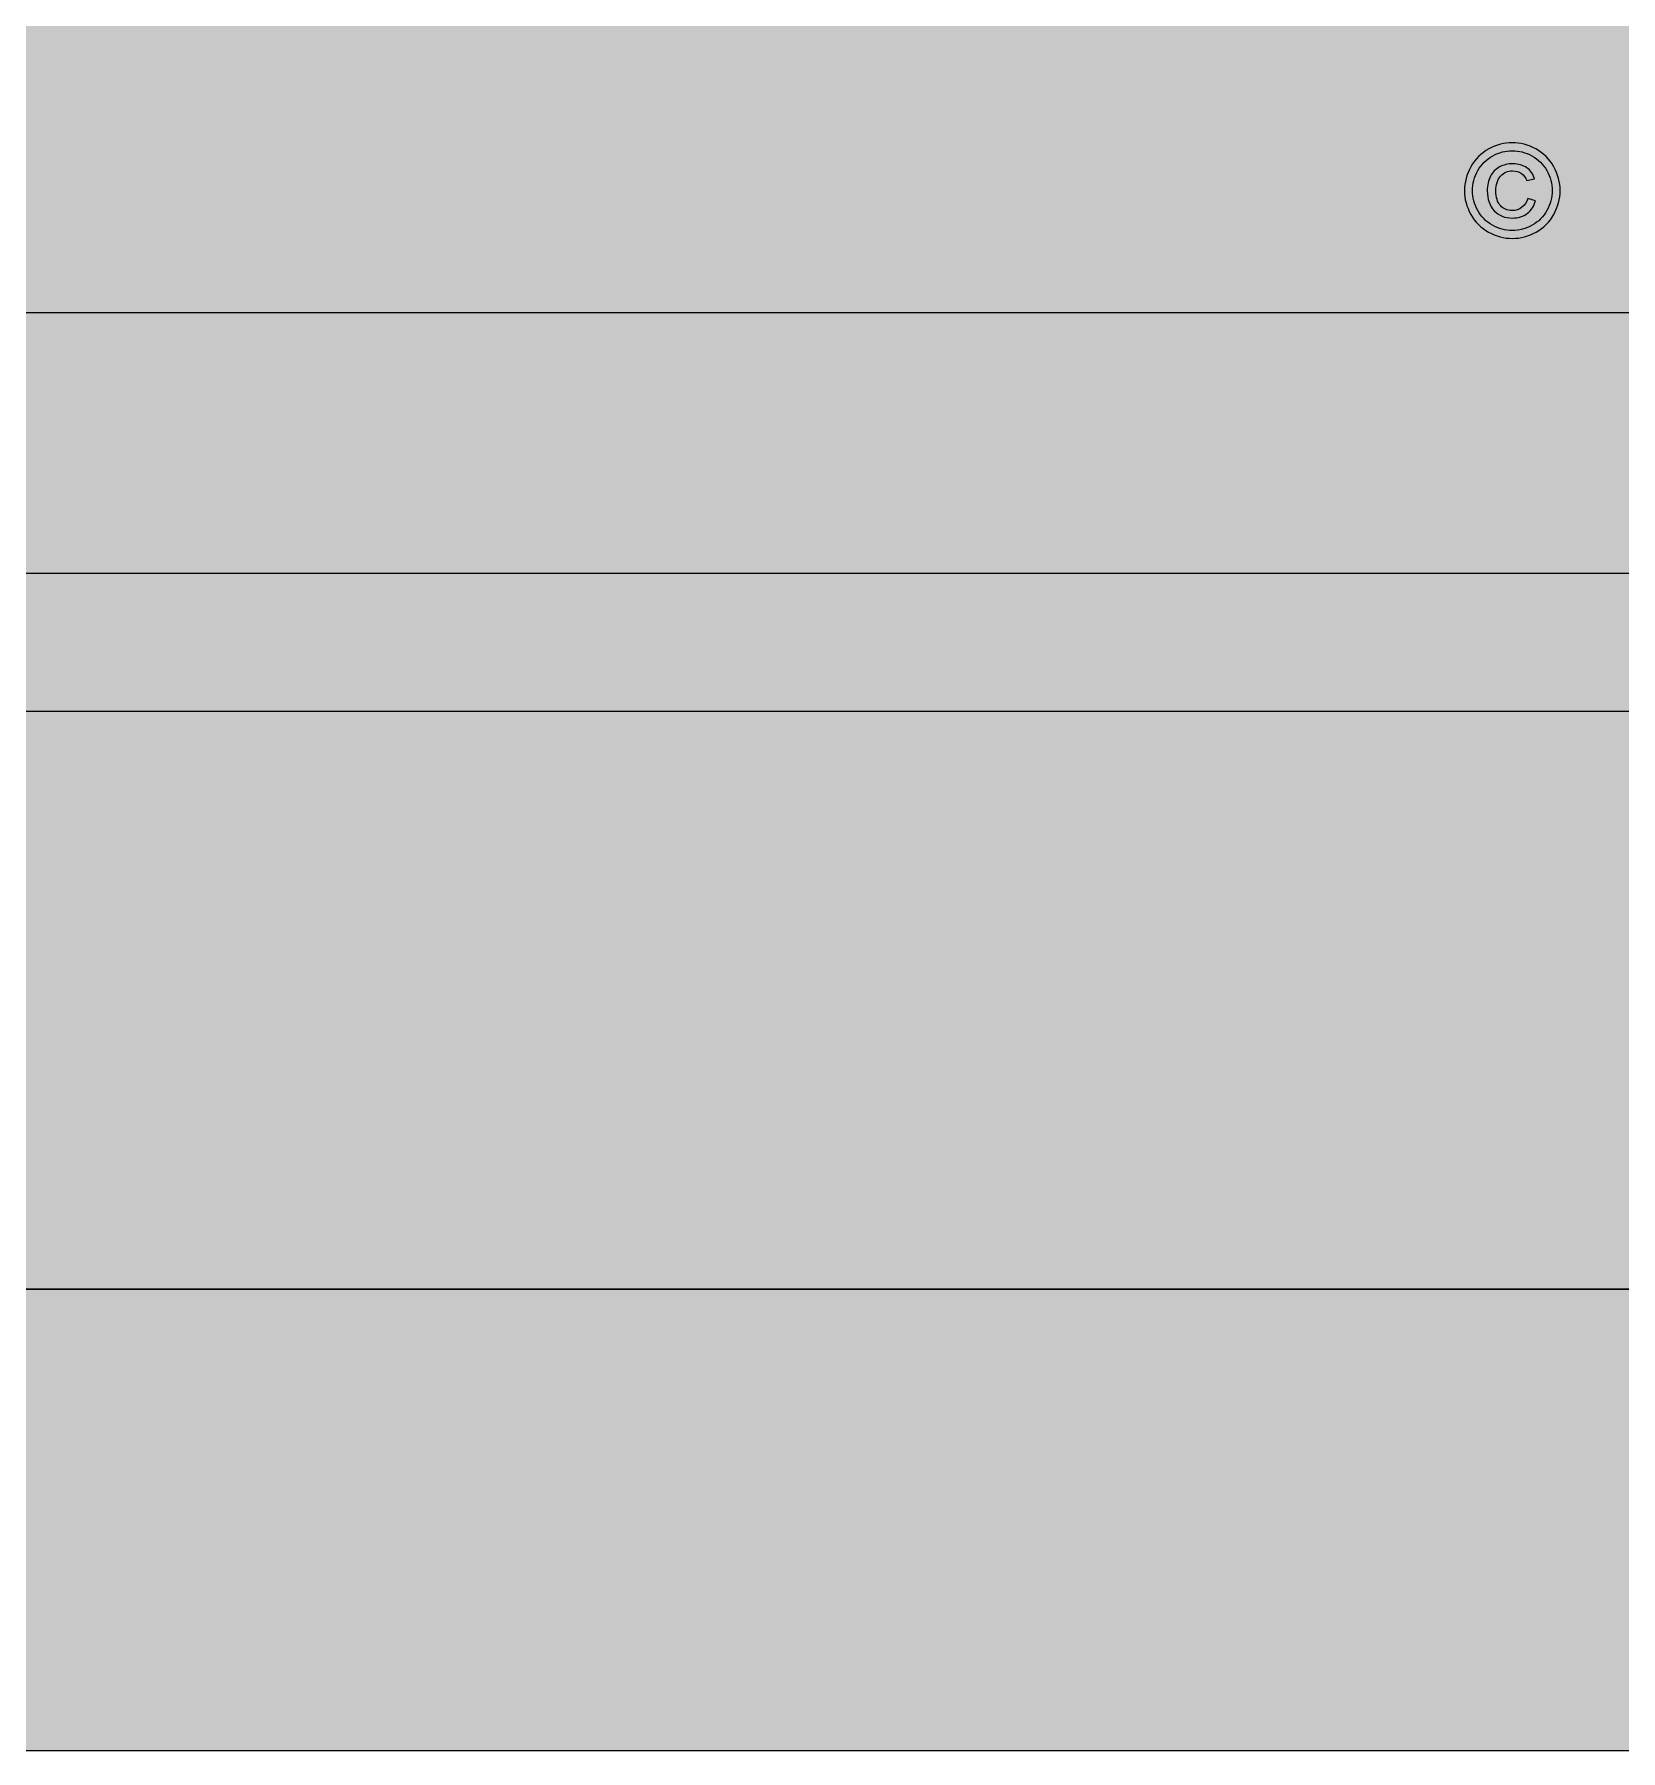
# Model space of a CAD drawing. Header units: inches. Extents: x -1481 to -429, y -1676 to -696.
# Drawn here: x -870.29 to -850.08, y -985.73 to -963.86 of the extents above; entities that cross this region are included whole.
import ezdxf

# ---------------------------------------------------------------- set-up
doc = ezdxf.new("R2010")
doc.units = ezdxf.units.IN
doc.header["$MEASUREMENT"] = 0
doc.layers.add('Layer 1', color=7, linetype='Continuous')

# ---------------------------------------------------------------- blocks, each defined once
blk = doc.blocks.new('block 233')
at = {"layer": 'Layer 1', "true_color": 0x009344}
h = blk.add_hatch(color=114, dxfattribs=at)
h.dxf.hatch_style = 2
h.paths.add_polyline_path([(-693.785, -985.727), (-933.785, -985.727), (-933.785, -695.727), (-693.785, -695.727)])
at = {"layer": 'Layer 1', "lineweight": 0}
blk.add_lwpolyline([(-693.785, -985.727), (-933.785, -985.727), (-933.785, -695.727), (-693.785, -695.727), (-693.785, -985.727)], dxfattribs=at)
blk = doc.blocks.new('block 299')
at = {"layer": 'Layer 1', "color": 40, "lineweight": 30, "true_color": 0xf9a01b}
blk.add_lwpolyline([(-873.134, -776.717), (-834.071, -776.717), (-834.071, -979.845), (-873.134, -979.845), (-873.134, -776.717)], dxfattribs=at)
blk = doc.blocks.new('block 298')
at = {"layer": 'Layer 1', "true_color": 0x49c6ea}
h = blk.add_hatch(color=133, dxfattribs=at)
h.dxf.hatch_style = 2
h.paths.add_polyline_path([(-918.978, -972.482), (-748.663, -972.482), (-748.663, -755.291), (-918.978, -755.291)])
h = blk.add_hatch(color=133, dxfattribs=at)
h.dxf.hatch_style = 2
h.paths.add_polyline_path([(-907.24, -967.404), (-761.143, -967.404), (-761.143, -765.838), (-907.24, -765.838)])
at = {"layer": 'Layer 1', "lineweight": 0}
for points in [[(-918.978, -972.482), (-748.663, -972.482), (-748.663, -755.291), (-918.978, -755.291), (-918.978, -972.482)], [(-918.978, -972.482), (-748.663, -972.482), (-748.663, -755.291), (-918.978, -755.291), (-918.978, -972.482)], [(-907.24, -967.404), (-761.143, -967.404), (-761.143, -765.838), (-907.24, -765.838), (-907.24, -967.404)]]:
    blk.add_lwpolyline(points, dxfattribs=at)
at = {"layer": 'Layer 1'}
blk.add_blockref('block 299', (0, 0), dxfattribs=at)
blk = doc.blocks.new('block 309')
at = {"layer": 'Layer 1', "true_color": 0x231f20}
h = blk.add_hatch(color=250, dxfattribs=at)
h.dxf.hatch_style = 2
edge = h.paths.add_edge_path()
edge.add_spline(control_points=[(-851.462, -965.241), (-851.36, -965.241), (-851.26, -965.268), (-851.162, -965.32), (-851.065, -965.373), (-850.989, -965.448), (-850.935, -965.546), (-850.88, -965.643), (-850.853, -965.745), (-850.853, -965.851), (-850.853, -965.956), (-850.88, -966.057), (-850.933, -966.154), (-850.987, -966.251), (-851.062, -966.326), (-851.159, -966.38), (-851.255, -966.433), (-851.356, -966.46), (-851.462, -966.46), (-851.567, -966.46), (-851.669, -966.433), (-851.765, -966.38), (-851.862, -966.326), (-851.937, -966.251), (-851.991, -966.154), (-852.045, -966.057), (-852.072, -965.956), (-852.072, -965.851), (-852.072, -965.745), (-852.044, -965.643), (-851.99, -965.546), (-851.935, -965.448), (-851.859, -965.373), (-851.762, -965.32), (-851.664, -965.268), (-851.564, -965.241), (-851.462, -965.241)], knot_values=[0, 0, 0, 0, 1, 1, 1, 2, 2, 2, 3, 3, 3, 4, 4, 4, 5, 5, 5, 6, 6, 6, 7, 7, 7, 8, 8, 8, 9, 9, 9, 10, 10, 10, 11, 11, 11, 12, 12, 12, 12], degree=3, periodic=1)
edge = h.paths.add_edge_path()
edge.add_spline(control_points=[(-851.462, -965.342), (-851.548, -965.342), (-851.631, -965.364), (-851.712, -965.408), (-851.793, -965.452), (-851.856, -965.515), (-851.902, -965.596), (-851.948, -965.678), (-851.971, -965.763), (-851.971, -965.851), (-851.971, -965.939), (-851.948, -966.023), (-851.903, -966.103), (-851.858, -966.184), (-851.795, -966.247), (-851.715, -966.292), (-851.634, -966.337), (-851.55, -966.359), (-851.462, -966.359), (-851.374, -966.359), (-851.29, -966.337), (-851.209, -966.292), (-851.128, -966.247), (-851.066, -966.184), (-851.021, -966.103), (-850.976, -966.023), (-850.954, -965.939), (-850.954, -965.851), (-850.954, -965.763), (-850.977, -965.678), (-851.022, -965.596), (-851.068, -965.515), (-851.131, -965.452), (-851.212, -965.408), (-851.294, -965.364), (-851.377, -965.342), (-851.462, -965.342)], knot_values=[0, 0, 0, 0, 1, 1, 1, 2, 2, 2, 3, 3, 3, 4, 4, 4, 5, 5, 5, 6, 6, 6, 7, 7, 7, 8, 8, 8, 9, 9, 9, 10, 10, 10, 11, 11, 11, 12, 12, 12, 12], degree=3, periodic=1)
edge = h.paths.add_edge_path()
edge.add_spline(control_points=[(-851.266, -965.95), (-851.266, -965.95), (-851.167, -965.979), (-851.167, -965.979), (-851.183, -966.046), (-851.218, -966.1), (-851.27, -966.14), (-851.323, -966.18), (-851.386, -966.2), (-851.461, -966.2), (-851.556, -966.2), (-851.633, -966.169), (-851.692, -966.108), (-851.751, -966.047), (-851.781, -965.961), (-851.781, -965.853), (-851.781, -965.782), (-851.767, -965.72), (-851.741, -965.668), (-851.714, -965.615), (-851.675, -965.576), (-851.625, -965.549), (-851.576, -965.522), (-851.519, -965.509), (-851.455, -965.509), (-851.383, -965.509), (-851.324, -965.526), (-851.276, -965.56), (-851.229, -965.594), (-851.197, -965.641), (-851.179, -965.699), (-851.179, -965.699), (-851.275, -965.723), (-851.275, -965.723), (-851.292, -965.683), (-851.315, -965.652), (-851.347, -965.631), (-851.378, -965.61), (-851.415, -965.599), (-851.458, -965.599), (-851.52, -965.599), (-851.571, -965.621), (-851.611, -965.666), (-851.651, -965.71), (-851.671, -965.773), (-851.671, -965.855), (-851.671, -965.938), (-851.652, -966), (-851.614, -966.042), (-851.576, -966.084), (-851.527, -966.105), (-851.467, -966.105), (-851.418, -966.105), (-851.376, -966.092), (-851.339, -966.063), (-851.303, -966.036), (-851.278, -965.998), (-851.266, -965.95)], knot_values=[0, 0, 0, 0, 1, 1, 1, 2, 2, 2, 3, 3, 3, 4, 4, 4, 5, 5, 5, 6, 6, 6, 7, 7, 7, 8, 8, 8, 9, 9, 9, 10, 10, 10, 11, 11, 11, 12, 12, 12, 13, 13, 13, 14, 14, 14, 15, 15, 15, 16, 16, 16, 17, 17, 17, 18, 18, 18, 19, 19, 19, 19], degree=3, periodic=1)
at = {"layer": 'Layer 1', "lineweight": 0}
for points, knots in [([(-851.462, -965.241), (-851.36, -965.241), (-851.26, -965.268), (-851.162, -965.32), (-851.065, -965.373), (-850.989, -965.448), (-850.935, -965.546), (-850.88, -965.643), (-850.853, -965.745), (-850.853, -965.851), (-850.853, -965.956), (-850.88, -966.057), (-850.933, -966.154), (-850.987, -966.251), (-851.062, -966.326), (-851.159, -966.38), (-851.255, -966.433), (-851.356, -966.46), (-851.462, -966.46), (-851.567, -966.46), (-851.669, -966.433), (-851.765, -966.38), (-851.862, -966.326), (-851.937, -966.251), (-851.991, -966.154), (-852.045, -966.057), (-852.072, -965.956), (-852.072, -965.851), (-852.072, -965.745), (-852.044, -965.643), (-851.99, -965.546), (-851.935, -965.448), (-851.859, -965.373), (-851.762, -965.32), (-851.664, -965.268), (-851.564, -965.241), (-851.462, -965.241)], [0, 0, 0, 0, 1, 1, 1, 2, 2, 2, 3, 3, 3, 4, 4, 4, 5, 5, 5, 6, 6, 6, 7, 7, 7, 8, 8, 8, 9, 9, 9, 10, 10, 10, 11, 11, 11, 12, 12, 12, 12]), ([(-851.462, -965.342), (-851.548, -965.342), (-851.631, -965.364), (-851.712, -965.408), (-851.793, -965.452), (-851.856, -965.515), (-851.902, -965.596), (-851.948, -965.678), (-851.971, -965.763), (-851.971, -965.851), (-851.971, -965.939), (-851.948, -966.023), (-851.903, -966.103), (-851.858, -966.184), (-851.795, -966.247), (-851.715, -966.292), (-851.634, -966.337), (-851.55, -966.359), (-851.462, -966.359), (-851.374, -966.359), (-851.29, -966.337), (-851.209, -966.292), (-851.128, -966.247), (-851.066, -966.184), (-851.021, -966.103), (-850.976, -966.023), (-850.954, -965.939), (-850.954, -965.851), (-850.954, -965.763), (-850.977, -965.678), (-851.022, -965.596), (-851.068, -965.515), (-851.131, -965.452), (-851.212, -965.408), (-851.294, -965.364), (-851.377, -965.342), (-851.462, -965.342)], [0, 0, 0, 0, 1, 1, 1, 2, 2, 2, 3, 3, 3, 4, 4, 4, 5, 5, 5, 6, 6, 6, 7, 7, 7, 8, 8, 8, 9, 9, 9, 10, 10, 10, 11, 11, 11, 12, 12, 12, 12]), ([(-851.266, -965.95), (-851.266, -965.95), (-851.167, -965.979), (-851.167, -965.979), (-851.183, -966.046), (-851.218, -966.1), (-851.27, -966.14), (-851.323, -966.18), (-851.386, -966.2), (-851.461, -966.2), (-851.556, -966.2), (-851.633, -966.169), (-851.692, -966.108), (-851.751, -966.047), (-851.781, -965.961), (-851.781, -965.853), (-851.781, -965.782), (-851.767, -965.72), (-851.741, -965.668), (-851.714, -965.615), (-851.675, -965.576), (-851.625, -965.549), (-851.576, -965.522), (-851.519, -965.509), (-851.455, -965.509), (-851.383, -965.509), (-851.324, -965.526), (-851.276, -965.56), (-851.229, -965.594), (-851.197, -965.641), (-851.179, -965.699), (-851.179, -965.699), (-851.275, -965.723), (-851.275, -965.723), (-851.292, -965.683), (-851.315, -965.652), (-851.347, -965.631), (-851.378, -965.61), (-851.415, -965.599), (-851.458, -965.599), (-851.52, -965.599), (-851.571, -965.621), (-851.611, -965.666), (-851.651, -965.71), (-851.671, -965.773), (-851.671, -965.855), (-851.671, -965.938), (-851.652, -966), (-851.614, -966.042), (-851.576, -966.084), (-851.527, -966.105), (-851.467, -966.105), (-851.418, -966.105), (-851.376, -966.092), (-851.339, -966.063), (-851.303, -966.036), (-851.278, -965.998), (-851.266, -965.95)], [0, 0, 0, 0, 1, 1, 1, 2, 2, 2, 3, 3, 3, 4, 4, 4, 5, 5, 5, 6, 6, 6, 7, 7, 7, 8, 8, 8, 9, 9, 9, 10, 10, 10, 11, 11, 11, 12, 12, 12, 13, 13, 13, 14, 14, 14, 15, 15, 15, 16, 16, 16, 17, 17, 17, 18, 18, 18, 19, 19, 19, 19])]:
    blk.add_open_spline(points, degree=3, knots=knots, dxfattribs=at)
blk = doc.blocks.new('block 303')
at = {"layer": 'Layer 1', "lineweight": 0}
blk.add_lwpolyline([(-918.978, -972.482), (-748.663, -972.482), (-748.663, -755.291), (-918.978, -755.291), (-918.978, -972.482)], dxfattribs=at)
at = {"layer": 'Layer 1'}
blk.add_blockref('block 309', (0, 0), dxfattribs=at)
blk = doc.blocks.new('block 297')
at = {"layer": 'Layer 1', "lineweight": 0}
blk.add_lwpolyline([(-918.978, -972.482), (-748.663, -972.482), (-748.663, -755.291), (-918.978, -755.291), (-918.978, -972.482)], dxfattribs=at)
at = {"layer": 'Layer 1'}
for name in ['block 298', 'block 303']:
    blk.add_blockref(name, (0, 0), dxfattribs=at)

msp = doc.modelspace()

# ---------------------------------------------------------------- hatches: boundary and pattern name
at = {"layer": 'Layer 1', "true_color": 0x006738}
h = msp.add_hatch(color=116, dxfattribs=at)
h.dxf.hatch_style = 2
h.paths.add_polyline_path([(-749.015, -970.727), (-919.015, -970.727), (-919.015, -752.351), (-749.015, -752.351)])

# ---------------------------------------------------------------- linework, layer by layer
at = {"layer": 'Layer 1', "lineweight": 0}
msp.add_lwpolyline([(-749.015, -970.727), (-919.015, -970.727), (-919.015, -752.351), (-749.015, -752.351), (-749.015, -970.727)], dxfattribs=at)

# ---------------------------------------------------------------- block references
at = {"layer": 'Layer 1'}
for name in ['block 233', 'block 297']:
    msp.add_blockref(name, (0, 0), dxfattribs=at)

doc.saveas('drawing.dxf')
